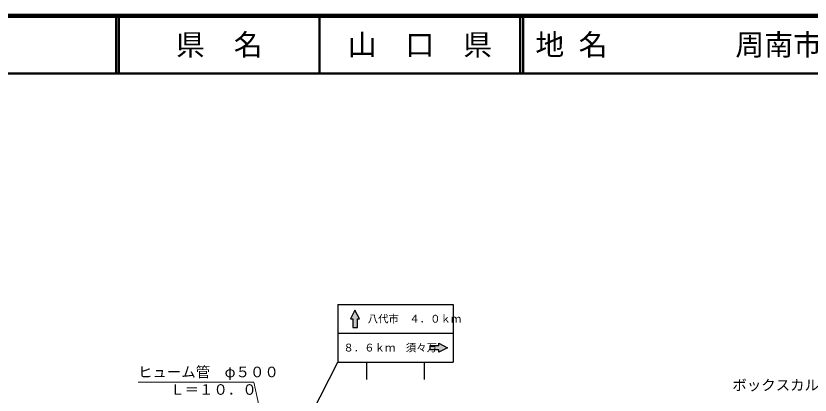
# Model space of a CAD drawing. Units: millimetres, scale not verified. Extents: x 40000 to 680000, y 20000 to 380000.
# Drawn here: x 280389 to 417970, y 314275 to 380000 of the extents above; entities that cross this region are included whole.
import ezdxf
from ezdxf.enums import TextEntityAlignment as Align

# ---------------------------------------------------------------- set-up
doc = ezdxf.new("R2010")
doc.units = ezdxf.units.MM
doc.header["$LTSCALE"] = 1000
for name, color, linetype, lineweight in [('M-STR-HTXT', 7, 'Continuous', 13), ('M-STR-STRC', 7, 'Continuous', 25), ('M-TTL', 2, 'Continuous', 140), ('M-TTL-LINE', 7, 'Continuous', 50)]:
    doc.layers.add(name, color=color, linetype=linetype, lineweight=lineweight)
doc.layers.add('M-TTL-TXT', color=7, linetype='Continuous')
doc.styles.add('ＭＳ ゴシック', font='')
doc.styles.get('ＭＳ ゴシック').set_extended_font_data('MS Gothic')

msp = doc.modelspace()

# ---------------------------------------------------------------- hatches: boundary and pattern name
at = {"layer": 'M-STR-STRC'}
for points in [[(339543, 325993), (339537, 327494), (339937, 327496), (339130, 328993), (338337, 327489), (338737, 327491), (338743, 325993)], [(353631, 322098), (353631, 321698), (355131, 322498), (353631, 323298), (353631, 322898), (352132, 322897), (352133, 322097)]]:
    msp.add_hatch(color=256, dxfattribs=at).paths.add_polyline_path(points)

# ---------------------------------------------------------------- linework, layer by layer
at = {"layer": 'M-STR-HTXT'}
msp.add_lwpolyline([(323812, 306385), (321624, 316524), (301546, 316517)], dxfattribs=at)
at = {"layer": 'M-STR-STRC'}
for p, q in [((336130, 329992), (356130, 329999)), ((336130, 329992), (336133, 319992)), ((356130, 329999), (356133, 319999)), ((336132, 324992), (356132, 324999)), ((323374, 295020), (336133, 319992)), ((336133, 319992), (356133, 319999)), ((341133, 319993), (341134, 316993)), ((351133, 319997), (351134, 316997))]:
    msp.add_line(p, q, dxfattribs=at)
for points in [[(339130, 328993), (338337, 327489), (338737, 327491), (338743, 325993), (339543, 325993), (339537, 327494), (339937, 327496)], [(355131, 322498), (353631, 321698), (353631, 322098), (352133, 322097), (352132, 322897), (353631, 322898), (353631, 323298)]]:
    msp.add_lwpolyline(points, close=True, dxfattribs=at)
at = {"layer": 'M-TTL'}
msp.add_line((680000, 380000), (40000, 380000), dxfattribs=at)
at = {"layer": 'M-TTL-LINE'}
for p, q in [((297750, 380000), (297750, 370000)), ((298250, 380000), (298250, 370000)), ((333000, 380000), (333000, 370000)), ((367750, 380000), (367750, 370000)), ((368250, 380000), (368250, 370000)), ((40000, 370000), (680000, 370000))]:
    msp.add_line(p, q, dxfattribs=at)

# ---------------------------------------------------------------- texts
at = {"layer": 'M-STR-HTXT', "style": 'ＭＳ ゴシック'}
for s, p in [('ヒューム管\u3000φ５００', (301545, 316817)), ('ボックスカルバート', (404507, 314546)), ('Ｌ＝１０．０', (307111, 313776))]:
    msp.add_text(s, height=1833, rotation=0.02, dxfattribs=at).set_placement(p, align=Align.BOTTOM_LEFT)
at = {"layer": 'M-STR-STRC', "style": 'ＭＳ ゴシック'}
for s, p in [('八代市\u3000４．０ｋｍ', (341340, 327493)), ('８．６ｋｍ\u3000須々万', (337124, 322492))]:
    msp.add_text(s, height=1320, rotation=0.02, dxfattribs=at).set_placement(p, align=Align.MIDDLE_LEFT)
at = {"layer": 'M-TTL-TXT', "style": 'ＭＳ ゴシック'}
for s, p in [('県\u3000名', (315625, 375000)), ('山\u3000口\u3000県', (350375, 375000))]:
    msp.add_text(s, height=3666, dxfattribs=at).set_placement(p, align=Align.MIDDLE_CENTER)
for s, p in [('地 名', (370380, 375000)), ('周南市大字八代', (405024, 375000))]:
    msp.add_text(s, height=3666, dxfattribs=at).set_placement(p, align=Align.MIDDLE_LEFT)

doc.saveas('drawing.dxf')
